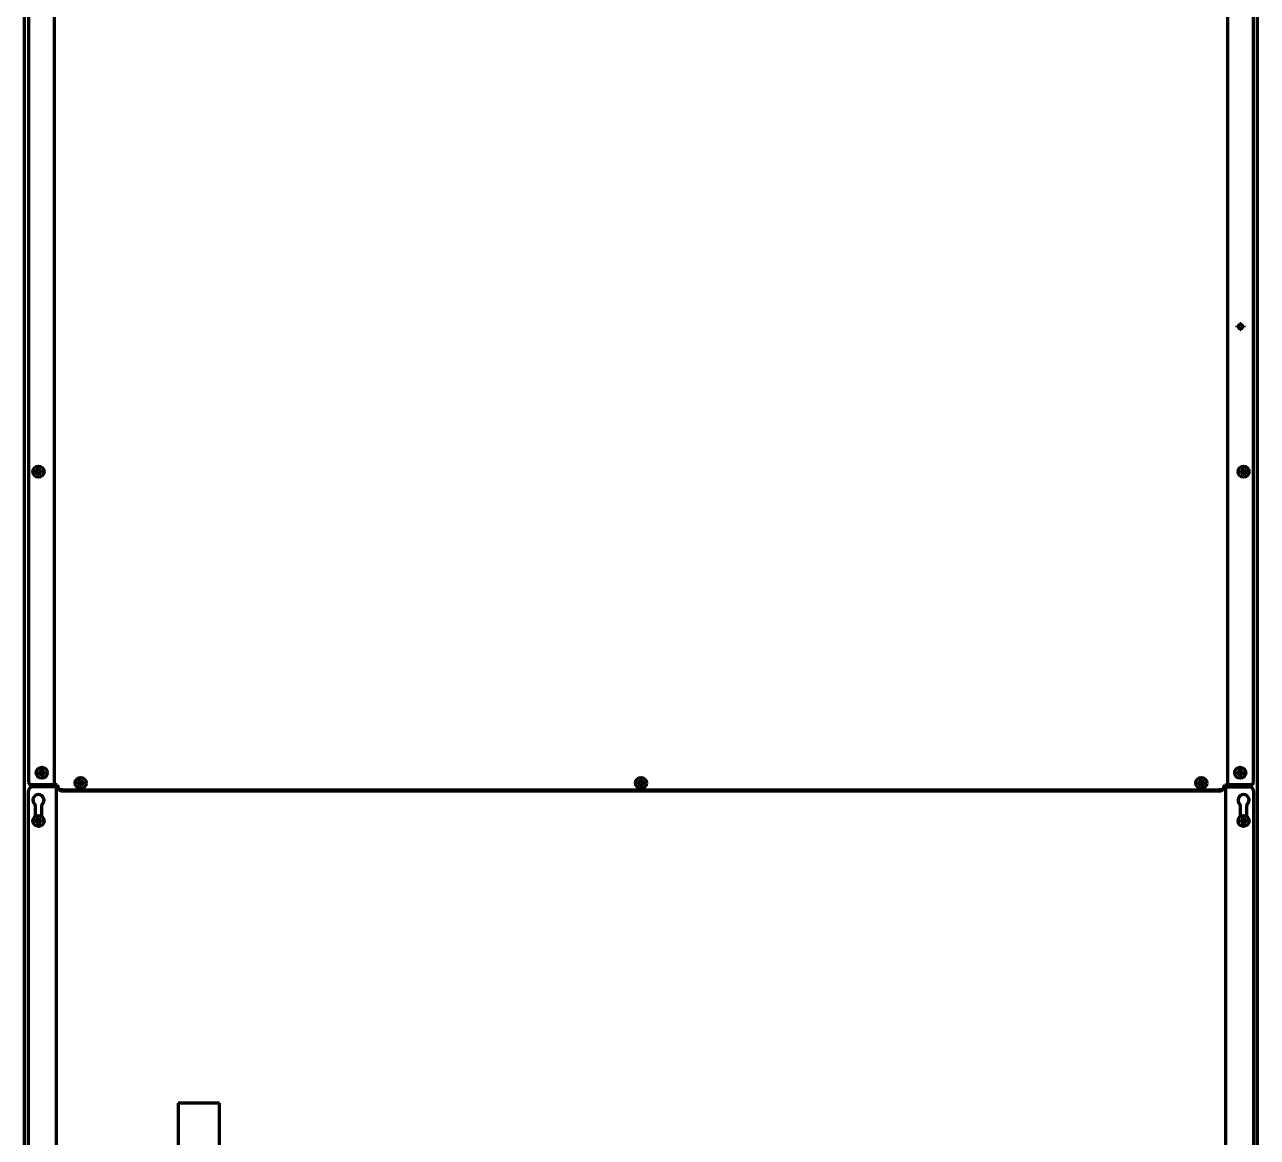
# Model space of a CAD drawing. Header units: inches. Extents: x -3077 to 7201, y 316 to 5463.
# Drawn here: x 6272 to 7164, y 2169 to 2975 of the extents above; entities that cross this region are included whole.
import ezdxf

# ---------------------------------------------------------------- set-up
doc = ezdxf.new("R2010")
doc.units = ezdxf.units.IN

msp = doc.modelspace()

# ---------------------------------------------------------------- linework, layer by layer
at = {"linetype": 'Continuous', "lineweight": 70}
for p, q in [((6271.71, 2085.76), (6271.71, 3737.28)), ((7163.71, 2085.76), (7163.71, 3737.28)), ((6274.51, 3727.33), (6274.51, 2426.36)), ((6293.41, 2424.36), (6293.41, 3722.41)), ((7142.01, 3722.41), (7142.01, 2424.36)), ((7160.91, 2426.36), (7160.91, 3727.33)), ((7149.21, 2756.16), (7149.21, 2756.66)), ((7153.81, 2756.66), (7153.81, 2756.16)), ((7149.21, 2755.66), (7149.21, 2756.16)), ((7153.81, 2756.16), (7153.81, 2755.66)), ((6279.41, 2651.16), (6279.41, 2651.66)), ((6279.41, 2650.66), (6279.41, 2651.16)), ((6284.01, 2651.66), (6284.01, 2651.16)), ((6284.01, 2651.16), (6284.01, 2650.66)), ((7151.41, 2651.16), (7151.41, 2651.66)), ((7151.41, 2650.66), (7151.41, 2651.16)), ((7156.01, 2651.66), (7156.01, 2651.16)), ((7156.01, 2651.16), (7156.01, 2650.66)), ((6281.81, 2433.16), (6281.81, 2433.66)), ((6281.81, 2432.66), (6281.81, 2433.16)), ((6286.41, 2433.66), (6286.41, 2433.16)), ((6286.41, 2433.16), (6286.41, 2432.66)), ((6309.91, 2425.76), (6309.91, 2426.26)), ((6314.51, 2426.26), (6314.51, 2425.76)), ((6715.41, 2425.76), (6715.41, 2426.26)), ((6720.01, 2426.26), (6720.01, 2425.76)), ((7120.91, 2425.76), (7120.91, 2426.26)), ((7125.51, 2426.26), (7125.51, 2425.76)), ((7149.01, 2433.16), (7149.01, 2433.66)), ((7149.01, 2432.66), (7149.01, 2433.16)), ((7153.61, 2433.66), (7153.61, 2433.16)), ((7153.61, 2433.16), (7153.61, 2432.66)), ((6274.51, 2111.36), (6274.51, 2420.06)), ((6292.41, 2424.36), (6276.51, 2424.36)), ((6293.71, 2423.06), (6277.51, 2423.06)), ((6292.41, 2424.36), (6293.41, 2424.36)), ((6295.21, 2424.36), (6293.41, 2424.36)), ((6294.71, 2423.06), (6293.71, 2423.06)), ((6294.71, 2106.56), (6294.71, 2424.35)), ((6295.21, 2424.36), (6296.18, 2421.67)), ((6298.06, 2422.09), (6298.06, 2421.09)), ((6298.06, 2421.09), (6298.06, 2420.91)), ((6298.06, 2420.91), (6298.06, 2420.11)), ((6301.06, 2420.81), (7134.35, 2420.81)), ((6301.06, 2420.01), (7134.35, 2420.01)), ((6309.91, 2425.26), (6309.91, 2425.76)), ((6314.51, 2425.76), (6314.51, 2425.26)), ((6715.41, 2425.26), (6715.41, 2425.76)), ((6720.01, 2425.76), (6720.01, 2425.26)), ((7120.91, 2425.26), (7120.91, 2425.76)), ((7125.51, 2425.76), (7125.51, 2425.26)), ((7137.35, 2422.09), (7137.35, 2421.09)), ((7137.35, 2421.09), (7137.35, 2420.91)), ((7137.35, 2420.91), (7137.35, 2420.11)), ((7139.23, 2421.67), (7140.21, 2424.36)), ((7140.21, 2424.36), (7142.01, 2424.36)), ((7140.71, 2424.35), (7140.71, 2106.56)), ((7140.71, 2423.06), (7141.71, 2423.06)), ((7141.71, 2423.06), (7157.91, 2423.06)), ((7143.01, 2424.36), (7142.01, 2424.36)), ((7158.91, 2424.36), (7143.01, 2424.36)), ((7160.91, 2420.06), (7160.91, 2111.36)), ((6279.46, 2401.66), (6279.46, 2409.56)), ((6283.96, 2409.56), (6283.96, 2401.66)), ((7151.46, 2401.66), (7151.46, 2409.56)), ((7155.96, 2409.56), (7155.96, 2401.66)), ((6279.41, 2398.36), (6279.41, 2398.86)), ((6279.41, 2397.86), (6279.41, 2398.36)), ((6284.01, 2398.86), (6284.01, 2398.36)), ((6284.01, 2398.36), (6284.01, 2397.86)), ((7151.41, 2398.36), (7151.41, 2398.86)), ((7151.41, 2397.86), (7151.41, 2398.36)), ((7156.01, 2398.86), (7156.01, 2398.36)), ((7156.01, 2398.36), (7156.01, 2397.86)), ((6412.71, 2194.06), (6382.71, 2194.06)), ((6382.71, 2194.06), (6382.71, 2159.06)), ((6412.71, 2159.06), (6412.71, 2194.06))]:
    msp.add_line(p, q, dxfattribs=at)
for centre in [(6281.71, 2651.16), (7153.71, 2651.16), (6284.11, 2433.16), (7151.31, 2433.16), (6312.21, 2425.76), (6717.71, 2425.76), (7123.21, 2425.76), (6281.71, 2398.36), (7153.71, 2398.36)]:
    msp.add_circle(centre, 4, dxfattribs=at)
for centre, radius, start, end in [((6276.51, 2426.36), 2, 180, 270), ((7158.91, 2426.36), 2, 270, 0), ((6277.51, 2420.06), 3, 90, 180), ((6281.71, 2413.36), 4, 310.5416, 229.4584), ((6298.06, 2422.36), 2, 200, 270), ((7137.35, 2422.36), 2, 270, 340), ((7153.71, 2413.36), 4, 310.5416, 229.4584), ((7157.91, 2420.06), 3, 0, 90), ((6278.46, 2409.56), 1, 0, 49.4584), ((6284.96, 2409.56), 1, 130.5416, 180), ((7150.46, 2409.56), 1, 0, 49.4584), ((7156.96, 2409.56), 1, 130.5416, 180)]:
    msp.add_arc(centre, radius, start, end, dxfattribs=at)
for centre, major_axis, start_param, end_param in [((6301.06, 2420.91), (-3, 0), 0, 1.570796), ((6301.06, 2420.11), (3, 0), 3.141593, 4.712389), ((7134.35, 2420.91), (-3, 0), 1.570796, 3.141593), ((7134.35, 2420.11), (3, 0), 4.712389, 6.283185)]:
    msp.add_ellipse(centre, major_axis=major_axis, ratio=0.034899, start_param=start_param, end_param=end_param, dxfattribs=at)
for points in [[(7149.21, 2756.66), (7149.41, 2756.66), (7149.62, 2756.66), (7149.94, 2756.66), (7150.05, 2756.66), (7150.28, 2756.66), (7150.39, 2756.66), (7150.51, 2756.66)], [(7152.01, 2758.46), (7152.01, 2758.25), (7152.01, 2758.04), (7152.01, 2757.72), (7152.01, 2757.61), (7152.01, 2757.38), (7152.01, 2757.27), (7152.01, 2757.16)], [(7151.01, 2753.86), (7151.01, 2754.06), (7151.01, 2754.27), (7151.01, 2754.59), (7151.01, 2754.7), (7151.01, 2754.93), (7151.01, 2755.04), (7151.01, 2755.16)], [(7153.81, 2755.66), (7153.6, 2755.66), (7153.39, 2755.66), (7153.07, 2755.66), (7152.96, 2755.66), (7152.73, 2755.66), (7152.62, 2755.66), (7152.51, 2755.66)], [(6279.41, 2651.66), (6279.61, 2651.66), (6279.82, 2651.66), (6280.14, 2651.66), (6280.25, 2651.66), (6280.48, 2651.66), (6280.59, 2651.66), (6280.71, 2651.66)], [(6281.21, 2648.86), (6281.21, 2649.06), (6281.21, 2649.27), (6281.21, 2649.59), (6281.21, 2649.7), (6281.21, 2649.93), (6281.21, 2650.04), (6281.21, 2650.16)], [(6282.21, 2653.46), (6282.21, 2653.25), (6282.21, 2653.04), (6282.21, 2652.72), (6282.21, 2652.61), (6282.21, 2652.38), (6282.21, 2652.27), (6282.21, 2652.16)], [(6284.01, 2650.66), (6283.8, 2650.66), (6283.59, 2650.66), (6283.27, 2650.66), (6283.16, 2650.66), (6282.93, 2650.66), (6282.82, 2650.66), (6282.71, 2650.66)], [(7151.41, 2651.66), (7151.61, 2651.66), (7151.82, 2651.66), (7152.14, 2651.66), (7152.25, 2651.66), (7152.48, 2651.66), (7152.59, 2651.66), (7152.71, 2651.66)], [(7153.21, 2648.86), (7153.21, 2649.06), (7153.21, 2649.27), (7153.21, 2649.59), (7153.21, 2649.7), (7153.21, 2649.93), (7153.21, 2650.04), (7153.21, 2650.16)], [(7154.21, 2653.46), (7154.21, 2653.25), (7154.21, 2653.04), (7154.21, 2652.72), (7154.21, 2652.61), (7154.21, 2652.38), (7154.21, 2652.27), (7154.21, 2652.16)], [(7156.01, 2650.66), (7155.8, 2650.66), (7155.59, 2650.66), (7155.27, 2650.66), (7155.16, 2650.66), (7154.93, 2650.66), (7154.82, 2650.66), (7154.71, 2650.66)], [(6284.61, 2435.46), (6284.61, 2435.25), (6284.61, 2435.04), (6284.61, 2434.72), (6284.61, 2434.61), (6284.61, 2434.38), (6284.61, 2434.27), (6284.61, 2434.16)], [(7151.81, 2435.46), (7151.81, 2435.25), (7151.81, 2435.04), (7151.81, 2434.72), (7151.81, 2434.61), (7151.81, 2434.38), (7151.81, 2434.27), (7151.81, 2434.16)], [(6281.81, 2433.66), (6282.01, 2433.66), (6282.22, 2433.66), (6282.54, 2433.66), (6282.65, 2433.66), (6282.88, 2433.66), (6282.99, 2433.66), (6283.11, 2433.66)], [(6283.61, 2430.86), (6283.61, 2431.06), (6283.61, 2431.27), (6283.61, 2431.59), (6283.61, 2431.7), (6283.61, 2431.93), (6283.61, 2432.04), (6283.61, 2432.16)], [(6286.41, 2432.66), (6286.2, 2432.66), (6285.99, 2432.66), (6285.67, 2432.66), (6285.56, 2432.66), (6285.33, 2432.66), (6285.22, 2432.66), (6285.11, 2432.66)], [(6309.91, 2426.26), (6310.11, 2426.26), (6310.32, 2426.26), (6310.64, 2426.26), (6310.75, 2426.26), (6310.98, 2426.26), (6311.09, 2426.26), (6311.21, 2426.26)], [(6312.71, 2428.06), (6312.71, 2427.85), (6312.71, 2427.64), (6312.71, 2427.32), (6312.71, 2427.21), (6312.71, 2426.98), (6312.71, 2426.87), (6312.71, 2426.76)], [(6715.41, 2426.26), (6715.61, 2426.26), (6715.82, 2426.26), (6716.14, 2426.26), (6716.25, 2426.26), (6716.48, 2426.26), (6716.59, 2426.26), (6716.71, 2426.26)], [(6718.21, 2428.06), (6718.21, 2427.85), (6718.21, 2427.64), (6718.21, 2427.32), (6718.21, 2427.21), (6718.21, 2426.98), (6718.21, 2426.87), (6718.21, 2426.76)], [(7120.91, 2426.26), (7121.11, 2426.26), (7121.32, 2426.26), (7121.64, 2426.26), (7121.75, 2426.26), (7121.98, 2426.26), (7122.09, 2426.26), (7122.21, 2426.26)], [(7123.71, 2428.06), (7123.71, 2427.85), (7123.71, 2427.64), (7123.71, 2427.32), (7123.71, 2427.21), (7123.71, 2426.98), (7123.71, 2426.87), (7123.71, 2426.76)], [(7149.01, 2433.66), (7149.21, 2433.66), (7149.42, 2433.66), (7149.74, 2433.66), (7149.85, 2433.66), (7150.08, 2433.66), (7150.19, 2433.66), (7150.31, 2433.66)], [(7150.81, 2430.86), (7150.81, 2431.06), (7150.81, 2431.27), (7150.81, 2431.59), (7150.81, 2431.7), (7150.81, 2431.93), (7150.81, 2432.04), (7150.81, 2432.16)], [(7153.61, 2432.66), (7153.4, 2432.66), (7153.19, 2432.66), (7152.87, 2432.66), (7152.76, 2432.66), (7152.53, 2432.66), (7152.42, 2432.66), (7152.31, 2432.66)], [(6311.71, 2423.46), (6311.71, 2423.66), (6311.71, 2423.87), (6311.71, 2424.19), (6311.71, 2424.3), (6311.71, 2424.53), (6311.71, 2424.64), (6311.71, 2424.76)], [(6314.51, 2425.26), (6314.3, 2425.26), (6314.09, 2425.26), (6313.77, 2425.26), (6313.66, 2425.26), (6313.43, 2425.26), (6313.32, 2425.26), (6313.21, 2425.26)], [(6717.21, 2423.46), (6717.21, 2423.66), (6717.21, 2423.87), (6717.21, 2424.19), (6717.21, 2424.3), (6717.21, 2424.53), (6717.21, 2424.64), (6717.21, 2424.76)], [(6720.01, 2425.26), (6719.8, 2425.26), (6719.59, 2425.26), (6719.27, 2425.26), (6719.16, 2425.26), (6718.93, 2425.26), (6718.82, 2425.26), (6718.71, 2425.26)], [(7122.71, 2423.46), (7122.71, 2423.66), (7122.71, 2423.87), (7122.71, 2424.19), (7122.71, 2424.3), (7122.71, 2424.53), (7122.71, 2424.64), (7122.71, 2424.76)], [(7125.51, 2425.26), (7125.3, 2425.26), (7125.09, 2425.26), (7124.77, 2425.26), (7124.66, 2425.26), (7124.43, 2425.26), (7124.32, 2425.26), (7124.21, 2425.26)], [(6282.21, 2400.66), (6282.21, 2400.45), (6282.21, 2400.24), (6282.21, 2399.92), (6282.21, 2399.81), (6282.21, 2399.58), (6282.21, 2399.47), (6282.21, 2399.36)], [(7154.21, 2400.66), (7154.21, 2400.45), (7154.21, 2400.24), (7154.21, 2399.92), (7154.21, 2399.81), (7154.21, 2399.58), (7154.21, 2399.47), (7154.21, 2399.36)], [(6279.41, 2398.86), (6279.61, 2398.86), (6279.82, 2398.86), (6280.14, 2398.86), (6280.25, 2398.86), (6280.48, 2398.86), (6280.59, 2398.86), (6280.71, 2398.86)], [(6281.21, 2396.06), (6281.21, 2396.26), (6281.21, 2396.47), (6281.21, 2396.79), (6281.21, 2396.9), (6281.21, 2397.13), (6281.21, 2397.24), (6281.21, 2397.36)], [(6284.01, 2397.86), (6283.8, 2397.86), (6283.59, 2397.86), (6283.27, 2397.86), (6283.16, 2397.86), (6282.93, 2397.86), (6282.82, 2397.86), (6282.71, 2397.86)], [(7151.41, 2398.86), (7151.61, 2398.86), (7151.82, 2398.86), (7152.14, 2398.86), (7152.25, 2398.86), (7152.48, 2398.86), (7152.59, 2398.86), (7152.71, 2398.86)], [(7153.21, 2396.06), (7153.21, 2396.26), (7153.21, 2396.47), (7153.21, 2396.79), (7153.21, 2396.9), (7153.21, 2397.13), (7153.21, 2397.24), (7153.21, 2397.36)], [(7156.01, 2397.86), (7155.8, 2397.86), (7155.59, 2397.86), (7155.27, 2397.86), (7155.16, 2397.86), (7154.93, 2397.86), (7154.82, 2397.86), (7154.71, 2397.86)]]:
    msp.add_open_spline(points, degree=3, knots=[0, 0, 0, 0, 0.5, 0.5, 0.75, 0.75, 1, 1, 1, 1], dxfattribs=at)
for points in [[(7150.51, 2756.66), (7150.53, 2756.68), (7150.58, 2756.73), (7150.65, 2756.8), (7150.72, 2756.87), (7150.79, 2756.94), (7150.86, 2757.01), (7150.93, 2757.08), (7150.98, 2757.13), (7151.01, 2757.16)], [(7151.01, 2757.16), (7151.01, 2757.21), (7151.01, 2757.32), (7151.01, 2757.48), (7151.01, 2757.64), (7151.01, 2757.79), (7151.01, 2757.95), (7151.01, 2758.1), (7151.01, 2758.27), (7151.01, 2758.39), (7151.01, 2758.46)], [(7151.01, 2758.46), (7151.17, 2758.46), (7151.51, 2758.46), (7151.84, 2758.46), (7152.01, 2758.46)], [(7152.01, 2757.16), (7152.03, 2757.13), (7152.08, 2757.08), (7152.16, 2757), (7152.23, 2756.93), (7152.3, 2756.86), (7152.37, 2756.79), (7152.44, 2756.72), (7152.48, 2756.68), (7152.51, 2756.66)], [(7152.51, 2756.66), (7152.56, 2756.66), (7152.67, 2756.66), (7152.83, 2756.66), (7152.99, 2756.66), (7153.14, 2756.66), (7153.3, 2756.66), (7153.45, 2756.66), (7153.62, 2756.66), (7153.74, 2756.66), (7153.81, 2756.66)], [(7150.51, 2755.66), (7150.45, 2755.66), (7150.34, 2755.66), (7150.18, 2755.66), (7150.02, 2755.66), (7149.87, 2755.66), (7149.72, 2755.66), (7149.56, 2755.66), (7149.39, 2755.66), (7149.27, 2755.66), (7149.21, 2755.66)], [(7151.01, 2755.16), (7150.98, 2755.18), (7150.93, 2755.23), (7150.85, 2755.31), (7150.78, 2755.38), (7150.71, 2755.45), (7150.64, 2755.52), (7150.57, 2755.59), (7150.53, 2755.63), (7150.51, 2755.66)], [(7152.01, 2753.86), (7151.84, 2753.86), (7151.51, 2753.86), (7151.17, 2753.86), (7151.01, 2753.86)], [(7152.51, 2755.66), (7152.48, 2755.63), (7152.43, 2755.58), (7152.36, 2755.51), (7152.29, 2755.44), (7152.22, 2755.37), (7152.15, 2755.3), (7152.08, 2755.23), (7152.03, 2755.18), (7152.01, 2755.16)], [(7152.01, 2755.16), (7152.01, 2755.1), (7152.01, 2754.99), (7152.01, 2754.83), (7152.01, 2754.67), (7152.01, 2754.52), (7152.01, 2754.37), (7152.01, 2754.21), (7152.01, 2754.04), (7152.01, 2753.92), (7152.01, 2753.86)], [(6280.71, 2650.66), (6280.65, 2650.66), (6280.54, 2650.66), (6280.38, 2650.66), (6280.22, 2650.66), (6280.07, 2650.66), (6279.92, 2650.66), (6279.76, 2650.66), (6279.59, 2650.66), (6279.47, 2650.66), (6279.41, 2650.66)], [(6280.71, 2651.66), (6280.73, 2651.68), (6280.78, 2651.73), (6280.85, 2651.8), (6280.92, 2651.87), (6280.99, 2651.94), (6281.06, 2652.01), (6281.13, 2652.08), (6281.18, 2652.13), (6281.21, 2652.16)], [(6281.21, 2650.16), (6281.18, 2650.18), (6281.13, 2650.23), (6281.05, 2650.31), (6280.98, 2650.38), (6280.91, 2650.45), (6280.84, 2650.52), (6280.77, 2650.59), (6280.73, 2650.63), (6280.71, 2650.66)], [(6281.21, 2652.16), (6281.21, 2652.21), (6281.21, 2652.32), (6281.21, 2652.48), (6281.21, 2652.64), (6281.21, 2652.79), (6281.21, 2652.95), (6281.21, 2653.1), (6281.21, 2653.27), (6281.21, 2653.39), (6281.21, 2653.46)], [(6281.21, 2653.46), (6281.37, 2653.46), (6281.71, 2653.46), (6282.04, 2653.46), (6282.21, 2653.46)], [(6282.21, 2652.16), (6282.23, 2652.13), (6282.28, 2652.08), (6282.36, 2652), (6282.43, 2651.93), (6282.5, 2651.86), (6282.57, 2651.79), (6282.64, 2651.72), (6282.68, 2651.68), (6282.71, 2651.66)], [(6282.71, 2650.66), (6282.68, 2650.63), (6282.63, 2650.58), (6282.56, 2650.51), (6282.49, 2650.44), (6282.42, 2650.37), (6282.35, 2650.3), (6282.28, 2650.23), (6282.23, 2650.18), (6282.21, 2650.16)], [(6282.21, 2650.16), (6282.21, 2650.1), (6282.21, 2649.99), (6282.21, 2649.83), (6282.21, 2649.67), (6282.21, 2649.52), (6282.21, 2649.37), (6282.21, 2649.21), (6282.21, 2649.04), (6282.21, 2648.92), (6282.21, 2648.86)], [(6282.71, 2651.66), (6282.76, 2651.66), (6282.87, 2651.66), (6283.03, 2651.66), (6283.19, 2651.66), (6283.34, 2651.66), (6283.5, 2651.66), (6283.65, 2651.66), (6283.82, 2651.66), (6283.94, 2651.66), (6284.01, 2651.66)], [(7152.71, 2650.66), (7152.65, 2650.66), (7152.54, 2650.66), (7152.38, 2650.66), (7152.22, 2650.66), (7152.07, 2650.66), (7151.92, 2650.66), (7151.76, 2650.66), (7151.59, 2650.66), (7151.47, 2650.66), (7151.41, 2650.66)], [(7152.71, 2651.66), (7152.73, 2651.68), (7152.78, 2651.73), (7152.85, 2651.8), (7152.92, 2651.87), (7152.99, 2651.94), (7153.06, 2652.01), (7153.13, 2652.08), (7153.18, 2652.13), (7153.21, 2652.16)], [(7153.21, 2650.16), (7153.18, 2650.18), (7153.13, 2650.23), (7153.05, 2650.31), (7152.98, 2650.38), (7152.91, 2650.45), (7152.84, 2650.52), (7152.77, 2650.59), (7152.73, 2650.63), (7152.71, 2650.66)], [(7153.21, 2652.16), (7153.21, 2652.21), (7153.21, 2652.32), (7153.21, 2652.48), (7153.21, 2652.64), (7153.21, 2652.79), (7153.21, 2652.95), (7153.21, 2653.1), (7153.21, 2653.27), (7153.21, 2653.39), (7153.21, 2653.46)], [(7153.21, 2653.46), (7153.37, 2653.46), (7153.71, 2653.46), (7154.04, 2653.46), (7154.21, 2653.46)], [(7154.21, 2652.16), (7154.23, 2652.13), (7154.28, 2652.08), (7154.36, 2652), (7154.43, 2651.93), (7154.5, 2651.86), (7154.57, 2651.79), (7154.64, 2651.72), (7154.68, 2651.68), (7154.71, 2651.66)], [(7154.71, 2650.66), (7154.68, 2650.63), (7154.63, 2650.58), (7154.56, 2650.51), (7154.49, 2650.44), (7154.42, 2650.37), (7154.35, 2650.3), (7154.28, 2650.23), (7154.23, 2650.18), (7154.21, 2650.16)], [(7154.21, 2650.16), (7154.21, 2650.1), (7154.21, 2649.99), (7154.21, 2649.83), (7154.21, 2649.67), (7154.21, 2649.52), (7154.21, 2649.37), (7154.21, 2649.21), (7154.21, 2649.04), (7154.21, 2648.92), (7154.21, 2648.86)], [(7154.71, 2651.66), (7154.76, 2651.66), (7154.87, 2651.66), (7155.03, 2651.66), (7155.19, 2651.66), (7155.34, 2651.66), (7155.5, 2651.66), (7155.65, 2651.66), (7155.82, 2651.66), (7155.94, 2651.66), (7156.01, 2651.66)], [(6282.21, 2648.86), (6282.04, 2648.86), (6281.71, 2648.86), (6281.37, 2648.86), (6281.21, 2648.86)], [(7154.21, 2648.86), (7154.04, 2648.86), (7153.71, 2648.86), (7153.37, 2648.86), (7153.21, 2648.86)], [(6283.61, 2434.16), (6283.61, 2434.21), (6283.61, 2434.32), (6283.61, 2434.48), (6283.61, 2434.64), (6283.61, 2434.79), (6283.61, 2434.95), (6283.61, 2435.1), (6283.61, 2435.27), (6283.61, 2435.39), (6283.61, 2435.46)], [(6283.61, 2435.46), (6283.77, 2435.46), (6284.11, 2435.46), (6284.44, 2435.46), (6284.61, 2435.46)], [(7150.81, 2434.16), (7150.81, 2434.21), (7150.81, 2434.32), (7150.81, 2434.48), (7150.81, 2434.64), (7150.81, 2434.79), (7150.81, 2434.95), (7150.81, 2435.1), (7150.81, 2435.27), (7150.81, 2435.39), (7150.81, 2435.46)], [(7150.81, 2435.46), (7150.97, 2435.46), (7151.31, 2435.46), (7151.64, 2435.46), (7151.81, 2435.46)], [(6283.11, 2432.66), (6283.05, 2432.66), (6282.94, 2432.66), (6282.78, 2432.66), (6282.62, 2432.66), (6282.47, 2432.66), (6282.32, 2432.66), (6282.16, 2432.66), (6281.99, 2432.66), (6281.87, 2432.66), (6281.81, 2432.66)], [(6283.11, 2433.66), (6283.13, 2433.68), (6283.18, 2433.73), (6283.25, 2433.8), (6283.32, 2433.87), (6283.39, 2433.94), (6283.46, 2434.01), (6283.53, 2434.08), (6283.58, 2434.13), (6283.61, 2434.16)], [(6283.61, 2432.16), (6283.58, 2432.18), (6283.53, 2432.23), (6283.45, 2432.31), (6283.38, 2432.38), (6283.31, 2432.45), (6283.24, 2432.52), (6283.17, 2432.59), (6283.13, 2432.63), (6283.11, 2432.66)], [(6284.61, 2430.86), (6284.44, 2430.86), (6284.11, 2430.86), (6283.77, 2430.86), (6283.61, 2430.86)], [(6284.61, 2434.16), (6284.63, 2434.13), (6284.68, 2434.08), (6284.76, 2434), (6284.83, 2433.93), (6284.9, 2433.86), (6284.97, 2433.79), (6285.04, 2433.72), (6285.08, 2433.68), (6285.11, 2433.66)], [(6285.11, 2432.66), (6285.08, 2432.63), (6285.03, 2432.58), (6284.96, 2432.51), (6284.89, 2432.44), (6284.82, 2432.37), (6284.75, 2432.3), (6284.68, 2432.23), (6284.63, 2432.18), (6284.61, 2432.16)], [(6284.61, 2432.16), (6284.61, 2432.1), (6284.61, 2431.99), (6284.61, 2431.83), (6284.61, 2431.67), (6284.61, 2431.52), (6284.61, 2431.37), (6284.61, 2431.21), (6284.61, 2431.04), (6284.61, 2430.92), (6284.61, 2430.86)], [(6285.11, 2433.66), (6285.16, 2433.66), (6285.27, 2433.66), (6285.43, 2433.66), (6285.59, 2433.66), (6285.74, 2433.66), (6285.9, 2433.66), (6286.05, 2433.66), (6286.22, 2433.66), (6286.34, 2433.66), (6286.41, 2433.66)], [(6311.21, 2426.26), (6311.23, 2426.28), (6311.28, 2426.33), (6311.35, 2426.4), (6311.42, 2426.47), (6311.49, 2426.54), (6311.56, 2426.61), (6311.63, 2426.68), (6311.68, 2426.73), (6311.71, 2426.76)], [(6311.71, 2426.76), (6311.71, 2426.81), (6311.71, 2426.92), (6311.71, 2427.08), (6311.71, 2427.24), (6311.71, 2427.39), (6311.71, 2427.55), (6311.71, 2427.7), (6311.71, 2427.87), (6311.71, 2427.99), (6311.71, 2428.06)], [(6311.71, 2428.06), (6311.87, 2428.06), (6312.21, 2428.06), (6312.54, 2428.06), (6312.71, 2428.06)], [(6312.71, 2426.76), (6312.73, 2426.73), (6312.78, 2426.68), (6312.86, 2426.6), (6312.93, 2426.53), (6313, 2426.46), (6313.07, 2426.39), (6313.14, 2426.32), (6313.18, 2426.28), (6313.21, 2426.26)], [(6313.21, 2426.26), (6313.26, 2426.26), (6313.37, 2426.26), (6313.53, 2426.26), (6313.69, 2426.26), (6313.84, 2426.26), (6314, 2426.26), (6314.15, 2426.26), (6314.32, 2426.26), (6314.44, 2426.26), (6314.51, 2426.26)], [(6716.71, 2426.26), (6716.73, 2426.28), (6716.78, 2426.33), (6716.85, 2426.4), (6716.92, 2426.47), (6716.99, 2426.54), (6717.06, 2426.61), (6717.13, 2426.68), (6717.18, 2426.73), (6717.21, 2426.76)], [(6717.21, 2426.76), (6717.21, 2426.81), (6717.21, 2426.92), (6717.21, 2427.08), (6717.21, 2427.24), (6717.21, 2427.39), (6717.21, 2427.55), (6717.21, 2427.7), (6717.21, 2427.87), (6717.21, 2427.99), (6717.21, 2428.06)], [(6717.21, 2428.06), (6717.37, 2428.06), (6717.71, 2428.06), (6718.04, 2428.06), (6718.21, 2428.06)], [(6718.21, 2426.76), (6718.23, 2426.73), (6718.28, 2426.68), (6718.36, 2426.6), (6718.43, 2426.53), (6718.5, 2426.46), (6718.57, 2426.39), (6718.64, 2426.32), (6718.68, 2426.28), (6718.71, 2426.26)], [(6718.71, 2426.26), (6718.76, 2426.26), (6718.87, 2426.26), (6719.03, 2426.26), (6719.19, 2426.26), (6719.34, 2426.26), (6719.5, 2426.26), (6719.65, 2426.26), (6719.82, 2426.26), (6719.94, 2426.26), (6720.01, 2426.26)], [(7122.21, 2426.26), (7122.23, 2426.28), (7122.28, 2426.33), (7122.35, 2426.4), (7122.42, 2426.47), (7122.49, 2426.54), (7122.56, 2426.61), (7122.63, 2426.68), (7122.68, 2426.73), (7122.71, 2426.76)], [(7122.71, 2426.76), (7122.71, 2426.81), (7122.71, 2426.92), (7122.71, 2427.08), (7122.71, 2427.24), (7122.71, 2427.39), (7122.71, 2427.55), (7122.71, 2427.7), (7122.71, 2427.87), (7122.71, 2427.99), (7122.71, 2428.06)], [(7122.71, 2428.06), (7122.87, 2428.06), (7123.21, 2428.06), (7123.54, 2428.06), (7123.71, 2428.06)], [(7123.71, 2426.76), (7123.73, 2426.73), (7123.78, 2426.68), (7123.86, 2426.6), (7123.93, 2426.53), (7124, 2426.46), (7124.07, 2426.39), (7124.14, 2426.32), (7124.18, 2426.28), (7124.21, 2426.26)], [(7124.21, 2426.26), (7124.26, 2426.26), (7124.37, 2426.26), (7124.53, 2426.26), (7124.69, 2426.26), (7124.84, 2426.26), (7125, 2426.26), (7125.15, 2426.26), (7125.32, 2426.26), (7125.44, 2426.26), (7125.51, 2426.26)], [(7150.31, 2432.66), (7150.25, 2432.66), (7150.14, 2432.66), (7149.98, 2432.66), (7149.82, 2432.66), (7149.67, 2432.66), (7149.52, 2432.66), (7149.36, 2432.66), (7149.19, 2432.66), (7149.07, 2432.66), (7149.01, 2432.66)], [(7150.31, 2433.66), (7150.33, 2433.68), (7150.38, 2433.73), (7150.45, 2433.8), (7150.52, 2433.87), (7150.59, 2433.94), (7150.66, 2434.01), (7150.73, 2434.08), (7150.78, 2434.13), (7150.81, 2434.16)], [(7150.81, 2432.16), (7150.78, 2432.18), (7150.73, 2432.23), (7150.65, 2432.31), (7150.58, 2432.38), (7150.51, 2432.45), (7150.44, 2432.52), (7150.37, 2432.59), (7150.33, 2432.63), (7150.31, 2432.66)], [(7151.81, 2430.86), (7151.64, 2430.86), (7151.31, 2430.86), (7150.97, 2430.86), (7150.81, 2430.86)], [(7151.81, 2434.16), (7151.83, 2434.13), (7151.88, 2434.08), (7151.96, 2434), (7152.03, 2433.93), (7152.1, 2433.86), (7152.17, 2433.79), (7152.24, 2433.72), (7152.28, 2433.68), (7152.31, 2433.66)], [(7152.31, 2432.66), (7152.28, 2432.63), (7152.23, 2432.58), (7152.16, 2432.51), (7152.09, 2432.44), (7152.02, 2432.37), (7151.95, 2432.3), (7151.88, 2432.23), (7151.83, 2432.18), (7151.81, 2432.16)], [(7151.81, 2432.16), (7151.81, 2432.1), (7151.81, 2431.99), (7151.81, 2431.83), (7151.81, 2431.67), (7151.81, 2431.52), (7151.81, 2431.37), (7151.81, 2431.21), (7151.81, 2431.04), (7151.81, 2430.92), (7151.81, 2430.86)], [(7152.31, 2433.66), (7152.36, 2433.66), (7152.47, 2433.66), (7152.63, 2433.66), (7152.79, 2433.66), (7152.94, 2433.66), (7153.1, 2433.66), (7153.25, 2433.66), (7153.42, 2433.66), (7153.54, 2433.66), (7153.61, 2433.66)], [(6311.21, 2425.26), (6311.15, 2425.26), (6311.04, 2425.26), (6310.88, 2425.26), (6310.72, 2425.26), (6310.57, 2425.26), (6310.42, 2425.26), (6310.26, 2425.26), (6310.09, 2425.26), (6309.97, 2425.26), (6309.91, 2425.26)], [(6311.71, 2424.76), (6311.68, 2424.78), (6311.63, 2424.83), (6311.55, 2424.91), (6311.48, 2424.98), (6311.41, 2425.05), (6311.34, 2425.12), (6311.27, 2425.19), (6311.23, 2425.23), (6311.21, 2425.26)], [(6312.71, 2423.46), (6312.54, 2423.46), (6312.21, 2423.46), (6311.87, 2423.46), (6311.71, 2423.46)], [(6313.21, 2425.26), (6313.18, 2425.23), (6313.13, 2425.18), (6313.06, 2425.11), (6312.99, 2425.04), (6312.92, 2424.97), (6312.85, 2424.9), (6312.78, 2424.83), (6312.73, 2424.78), (6312.71, 2424.76)], [(6312.71, 2424.76), (6312.71, 2424.7), (6312.71, 2424.59), (6312.71, 2424.43), (6312.71, 2424.27), (6312.71, 2424.12), (6312.71, 2423.97), (6312.71, 2423.81), (6312.71, 2423.64), (6312.71, 2423.52), (6312.71, 2423.46)], [(6716.71, 2425.26), (6716.65, 2425.26), (6716.54, 2425.26), (6716.38, 2425.26), (6716.22, 2425.26), (6716.07, 2425.26), (6715.92, 2425.26), (6715.76, 2425.26), (6715.59, 2425.26), (6715.47, 2425.26), (6715.41, 2425.26)], [(6717.21, 2424.76), (6717.18, 2424.78), (6717.13, 2424.83), (6717.05, 2424.91), (6716.98, 2424.98), (6716.91, 2425.05), (6716.84, 2425.12), (6716.77, 2425.19), (6716.73, 2425.23), (6716.71, 2425.26)], [(6718.21, 2423.46), (6718.04, 2423.46), (6717.71, 2423.46), (6717.37, 2423.46), (6717.21, 2423.46)], [(6718.71, 2425.26), (6718.68, 2425.23), (6718.63, 2425.18), (6718.56, 2425.11), (6718.49, 2425.04), (6718.42, 2424.97), (6718.35, 2424.9), (6718.28, 2424.83), (6718.23, 2424.78), (6718.21, 2424.76)], [(6718.21, 2424.76), (6718.21, 2424.7), (6718.21, 2424.59), (6718.21, 2424.43), (6718.21, 2424.27), (6718.21, 2424.12), (6718.21, 2423.97), (6718.21, 2423.81), (6718.21, 2423.64), (6718.21, 2423.52), (6718.21, 2423.46)], [(7122.21, 2425.26), (7122.15, 2425.26), (7122.04, 2425.26), (7121.88, 2425.26), (7121.72, 2425.26), (7121.57, 2425.26), (7121.42, 2425.26), (7121.26, 2425.26), (7121.09, 2425.26), (7120.97, 2425.26), (7120.91, 2425.26)], [(7122.71, 2424.76), (7122.68, 2424.78), (7122.63, 2424.83), (7122.55, 2424.91), (7122.48, 2424.98), (7122.41, 2425.05), (7122.34, 2425.12), (7122.27, 2425.19), (7122.23, 2425.23), (7122.21, 2425.26)], [(7123.71, 2423.46), (7123.54, 2423.46), (7123.21, 2423.46), (7122.87, 2423.46), (7122.71, 2423.46)], [(7124.21, 2425.26), (7124.18, 2425.23), (7124.13, 2425.18), (7124.06, 2425.11), (7123.99, 2425.04), (7123.92, 2424.97), (7123.85, 2424.9), (7123.78, 2424.83), (7123.73, 2424.78), (7123.71, 2424.76)], [(7123.71, 2424.76), (7123.71, 2424.7), (7123.71, 2424.59), (7123.71, 2424.43), (7123.71, 2424.27), (7123.71, 2424.12), (7123.71, 2423.97), (7123.71, 2423.81), (7123.71, 2423.64), (7123.71, 2423.52), (7123.71, 2423.46)], [(6281.21, 2399.36), (6281.21, 2399.41), (6281.21, 2399.52), (6281.21, 2399.68), (6281.21, 2399.84), (6281.21, 2399.99), (6281.21, 2400.15), (6281.21, 2400.3), (6281.21, 2400.47), (6281.21, 2400.59), (6281.21, 2400.66)], [(6281.21, 2400.66), (6281.37, 2400.66), (6281.71, 2400.66), (6282.04, 2400.66), (6282.21, 2400.66)], [(7153.21, 2399.36), (7153.21, 2399.41), (7153.21, 2399.52), (7153.21, 2399.68), (7153.21, 2399.84), (7153.21, 2399.99), (7153.21, 2400.15), (7153.21, 2400.3), (7153.21, 2400.47), (7153.21, 2400.59), (7153.21, 2400.66)], [(7153.21, 2400.66), (7153.37, 2400.66), (7153.71, 2400.66), (7154.04, 2400.66), (7154.21, 2400.66)], [(6280.71, 2397.86), (6280.65, 2397.86), (6280.54, 2397.86), (6280.38, 2397.86), (6280.22, 2397.86), (6280.07, 2397.86), (6279.92, 2397.86), (6279.76, 2397.86), (6279.59, 2397.86), (6279.47, 2397.86), (6279.41, 2397.86)], [(6280.71, 2398.86), (6280.73, 2398.88), (6280.78, 2398.93), (6280.85, 2399), (6280.92, 2399.07), (6280.99, 2399.14), (6281.06, 2399.21), (6281.13, 2399.28), (6281.18, 2399.33), (6281.21, 2399.36)], [(6281.21, 2397.36), (6281.18, 2397.38), (6281.13, 2397.43), (6281.05, 2397.51), (6280.98, 2397.58), (6280.91, 2397.65), (6280.84, 2397.72), (6280.77, 2397.79), (6280.73, 2397.83), (6280.71, 2397.86)], [(6282.21, 2396.06), (6282.04, 2396.06), (6281.71, 2396.06), (6281.37, 2396.06), (6281.21, 2396.06)], [(6282.21, 2399.36), (6282.23, 2399.33), (6282.28, 2399.28), (6282.36, 2399.2), (6282.43, 2399.13), (6282.5, 2399.06), (6282.57, 2398.99), (6282.64, 2398.92), (6282.68, 2398.88), (6282.71, 2398.86)], [(6282.71, 2397.86), (6282.68, 2397.83), (6282.63, 2397.78), (6282.56, 2397.71), (6282.49, 2397.64), (6282.42, 2397.57), (6282.35, 2397.5), (6282.28, 2397.43), (6282.23, 2397.38), (6282.21, 2397.36)], [(6282.21, 2397.36), (6282.21, 2397.3), (6282.21, 2397.19), (6282.21, 2397.03), (6282.21, 2396.87), (6282.21, 2396.72), (6282.21, 2396.57), (6282.21, 2396.41), (6282.21, 2396.24), (6282.21, 2396.12), (6282.21, 2396.06)], [(6282.71, 2398.86), (6282.76, 2398.86), (6282.87, 2398.86), (6283.03, 2398.86), (6283.19, 2398.86), (6283.34, 2398.86), (6283.5, 2398.86), (6283.65, 2398.86), (6283.82, 2398.86), (6283.94, 2398.86), (6284.01, 2398.86)], [(7152.71, 2397.86), (7152.65, 2397.86), (7152.54, 2397.86), (7152.38, 2397.86), (7152.22, 2397.86), (7152.07, 2397.86), (7151.92, 2397.86), (7151.76, 2397.86), (7151.59, 2397.86), (7151.47, 2397.86), (7151.41, 2397.86)], [(7152.71, 2398.86), (7152.73, 2398.88), (7152.78, 2398.93), (7152.85, 2399), (7152.92, 2399.07), (7152.99, 2399.14), (7153.06, 2399.21), (7153.13, 2399.28), (7153.18, 2399.33), (7153.21, 2399.36)], [(7153.21, 2397.36), (7153.18, 2397.38), (7153.13, 2397.43), (7153.05, 2397.51), (7152.98, 2397.58), (7152.91, 2397.65), (7152.84, 2397.72), (7152.77, 2397.79), (7152.73, 2397.83), (7152.71, 2397.86)], [(7154.21, 2396.06), (7154.04, 2396.06), (7153.71, 2396.06), (7153.37, 2396.06), (7153.21, 2396.06)], [(7154.21, 2399.36), (7154.23, 2399.33), (7154.28, 2399.28), (7154.36, 2399.2), (7154.43, 2399.13), (7154.5, 2399.06), (7154.57, 2398.99), (7154.64, 2398.92), (7154.68, 2398.88), (7154.71, 2398.86)], [(7154.71, 2397.86), (7154.68, 2397.83), (7154.63, 2397.78), (7154.56, 2397.71), (7154.49, 2397.64), (7154.42, 2397.57), (7154.35, 2397.5), (7154.28, 2397.43), (7154.23, 2397.38), (7154.21, 2397.36)], [(7154.21, 2397.36), (7154.21, 2397.3), (7154.21, 2397.19), (7154.21, 2397.03), (7154.21, 2396.87), (7154.21, 2396.72), (7154.21, 2396.57), (7154.21, 2396.41), (7154.21, 2396.24), (7154.21, 2396.12), (7154.21, 2396.06)], [(7154.71, 2398.86), (7154.76, 2398.86), (7154.87, 2398.86), (7155.03, 2398.86), (7155.19, 2398.86), (7155.34, 2398.86), (7155.5, 2398.86), (7155.65, 2398.86), (7155.82, 2398.86), (7155.94, 2398.86), (7156.01, 2398.86)]]:
    msp.add_open_spline(points, degree=3, dxfattribs=at)

doc.saveas('drawing.dxf')
